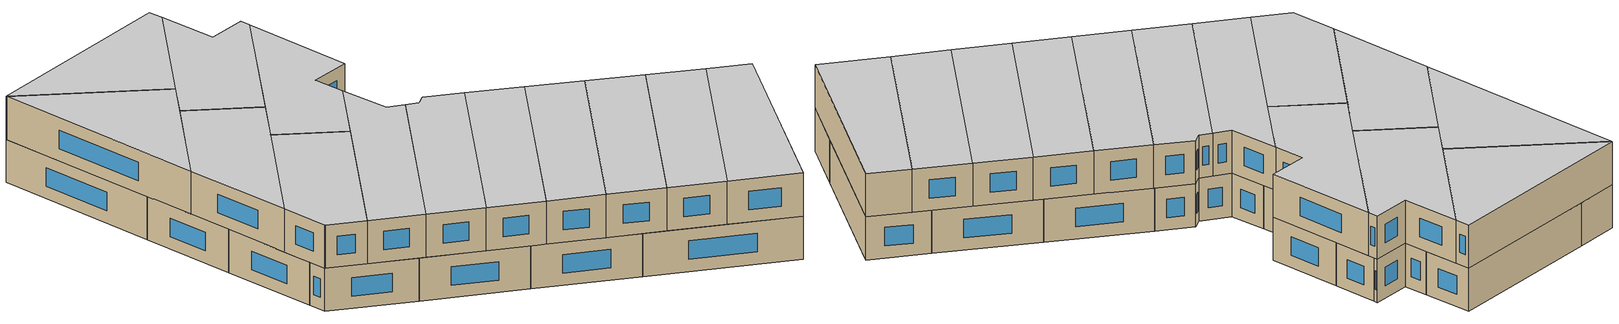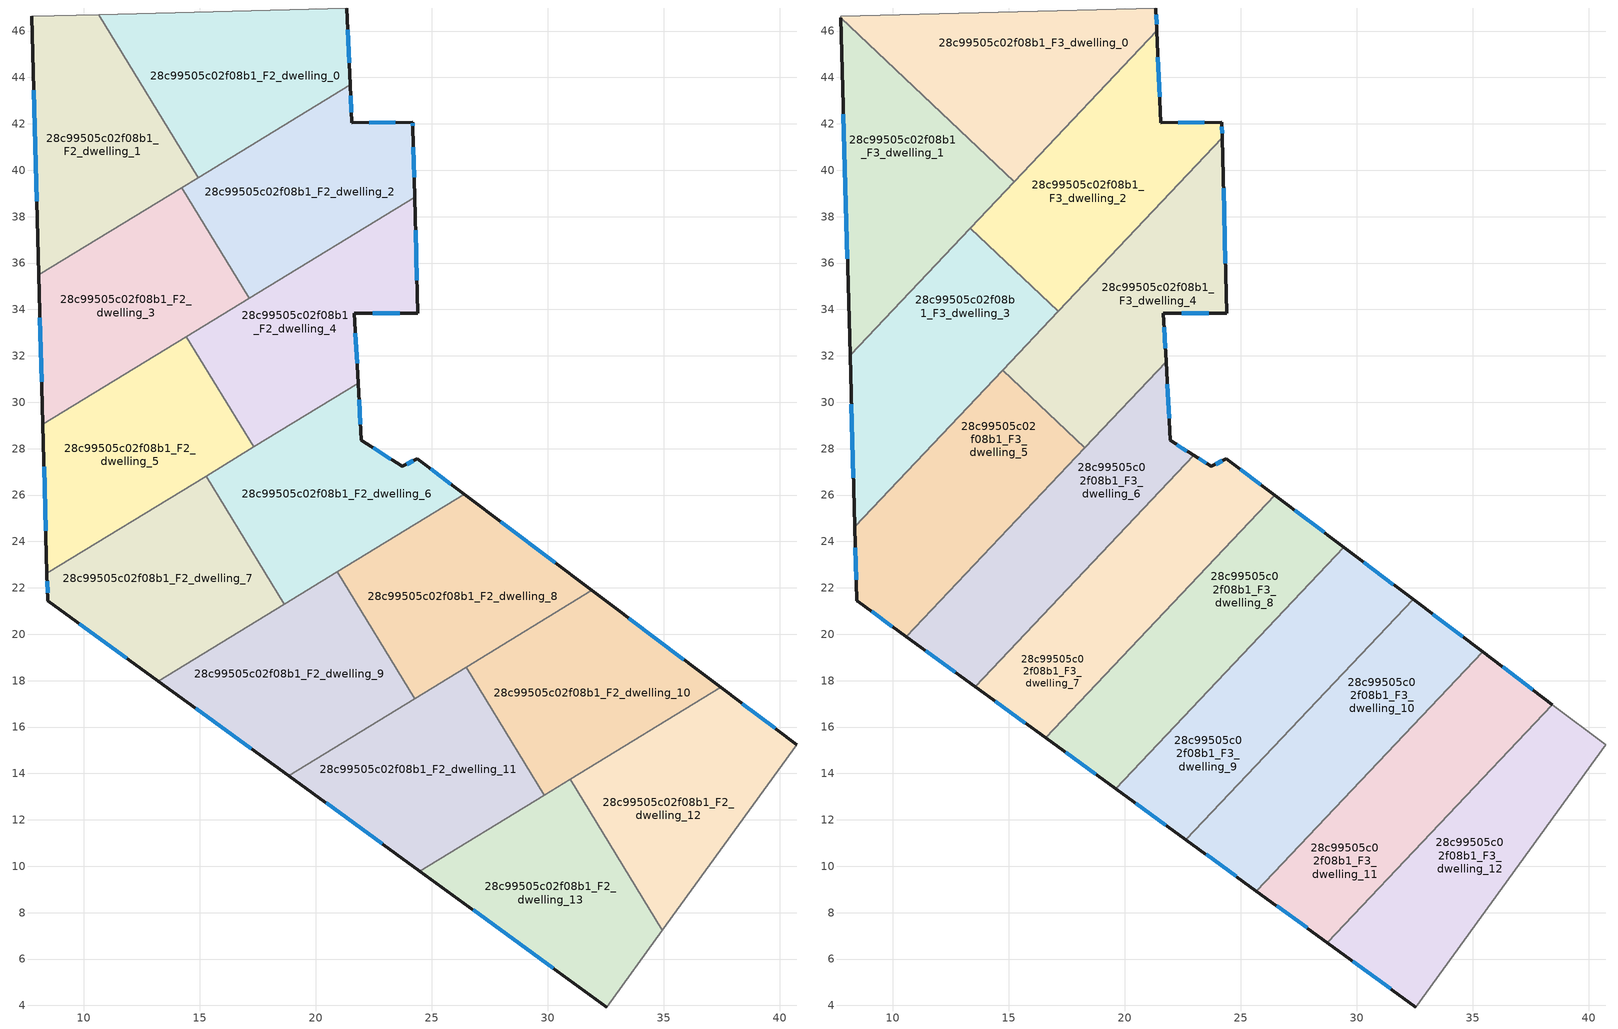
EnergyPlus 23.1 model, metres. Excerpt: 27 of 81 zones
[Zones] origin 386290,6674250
28c99505c02f08b1_F2_dwelling_0
 floor to 28c99505c02f08b1_F1_dwelling_0 (EU_floor_Construction): 21.34,46.99 21.48,43.68 14.94,39.68 10.65,46.71 z6
 wall outside (EU_wall_Construction): 21.48,43.68 21.34,46.99 z6:9
 wall adiabatic (EU_wall_Construction): 21.34,46.99 10.65,46.71 z6:9
 wall to 28c99505c02f08b1_F2_dwelling_1 (EU_wall_Construction): 10.65,46.71 14.94,39.68 z6:9
 wall to 28c99505c02f08b1_F2_dwelling_2 (EU_wall_Construction): 14.94,39.68 21.48,43.68 z6:9
 window (EU_Window_Construction): 21.44,44.63 21.38,46.05 z6.86:8.14
 ceiling adiabatic (EU_roof_Construction): 16.04,40.36 21.38,46 21.34,46.99 10.65,46.71 14.78,39.94 15.01,39.73 z9
28c99505c02f08b1_F2_dwelling_1
 floor to 28c99505c02f08b1_F1_dwelling_1 (EU_floor_Construction): 10.65,46.71 14.94,39.68 8.06,35.48 7.76,46.63 z6
 wall outside (EU_wall_Construction): 7.76,46.63 8.06,35.48 z6:9
 wall adiabatic (EU_wall_Construction): 10.65,46.71 7.76,46.63 z6:9
 wall to 28c99505c02f08b1_F2_dwelling_3 (EU_wall_Construction): 8.06,35.48 14.22,39.24 z6:9
 wall to 28c99505c02f08b1_F2_dwelling_2 (EU_wall_Construction): 14.22,39.25 14.94,39.68 z6:9
 window (EU_Window_Construction): 7.84,43.45 7.97,38.67 z6.86:8.14
28c99505c02f08b1_F2_dwelling_10
 floor to 28c99505c02f08b1_F1_dwelling_10 (EU_floor_Construction): 37.45,17.71 29.85,13.07 26.48,18.58 31.9,21.89 z6
 wall outside (EU_wall_Construction): 37.45,17.71 31.9,21.89 z6:9
 wall to 28c99505c02f08b1_F2_dwelling_11 (EU_wall_Construction): 26.48,18.58 29.85,13.07 z6:9
 wall to 28c99505c02f08b1_F2_dwelling_12 (EU_wall_Construction): 30.96,13.75 37.45,17.71 z6:9
 wall to 28c99505c02f08b1_F2_dwelling_8 (EU_wall_Construction): 31.9,21.89 26.48,18.58 z6:9
 wall to 28c99505c02f08b1_F2_dwelling_13 (EU_wall_Construction): 29.85,13.07 30.96,13.75 z6:9
 window (EU_Window_Construction): 35.86,18.9 33.49,20.7 z6.86:8.14
 ceiling adiabatic (EU_roof_Construction): 29.75,13.23 35.42,19.24 31.9,21.89 26.48,18.58 z9
28c99505c02f08b1_F2_dwelling_11
 floor to 28c99505c02f08b1_F1_dwelling_11 (EU_floor_Construction): 26.48,18.58 29.85,13.07 24.48,9.79 18.82,13.9 z6
 wall outside (EU_wall_Construction): 18.82,13.9 24.48,9.79 z6:9
 wall to 28c99505c02f08b1_F2_dwelling_13 (EU_wall_Construction): 24.48,9.79 29.85,13.07 z6:9
 wall to 28c99505c02f08b1_F2_dwelling_9 (EU_wall_Construction): 24.25,17.22 18.82,13.9 z6:9
 wall to 28c99505c02f08b1_F2_dwelling_8 (EU_wall_Construction): 26.48,18.58 24.25,17.22 z6:9
 window (EU_Window_Construction): 20.44,12.73 22.87,10.97 z6.86:8.14
28c99505c02f08b1_F2_dwelling_12
 floor to 28c99505c02f08b1_F1_dwelling_12 (EU_floor_Construction): 40.73,15.24 34.94,7.24 30.96,13.75 37.45,17.71 z6
 wall outside (EU_wall_Construction): 40.73,15.24 37.45,17.71 z6:9
 wall adiabatic (EU_wall_Construction): 34.94,7.24 40.73,15.24 z6:9
 wall to 28c99505c02f08b1_F2_dwelling_13 (EU_wall_Construction): 30.96,13.75 34.94,7.24 z6:9
 window (EU_Window_Construction): 39.79,15.94 38.39,17 z6.86:8.14
 ceiling adiabatic (EU_roof_Construction): 34.94,7.24 40.73,15.24 38.43,16.97 32.7,10.9 z9
28c99505c02f08b1_F2_dwelling_13
 floor to 28c99505c02f08b1_F1_dwelling_13 (EU_floor_Construction): 30.96,13.75 34.94,7.24 32.54,3.93 24.48,9.79 z6
 wall outside (EU_wall_Construction): 24.48,9.79 32.54,3.93 z6:9
 wall adiabatic (EU_wall_Construction): 32.54,3.93 34.94,7.24 z6:9
 window (EU_Window_Construction): 26.79,8.12 30.24,5.61 z6.86:8.14
 ceiling adiabatic (EU_roof_Construction): 32.54,3.93 34.94,7.24 32.7,10.9 28.73,6.7 z9
28c99505c02f08b1_F2_dwelling_2
 floor to 28c99505c02f08b1_F1_dwelling_2 (EU_floor_Construction): 24.18,42.08 24.19,41.86 24.27,38.83 17.13,34.48 14.22,39.25 21.48,43.68 21.55,42.04 z6
 wall outside (EU_wall_Construction): 24.27,38.83 24.19,41.86 24.18,42.08 21.55,42.04 21.48,43.68 z6:9
 wall to 28c99505c02f08b1_F2_dwelling_3 (EU_wall_Construction): 14.22,39.25 17.13,34.48 z6:9
 wall to 28c99505c02f08b1_F2_dwelling_4 (EU_wall_Construction): 17.13,34.48 24.27,38.83 z6:9
 window (EU_Window_Construction): 23.43,42.07 22.3,42.05 / 24.19,41.92 24.18,42.01 / 24.24,39.7 24.21,41 / 21.53,42.51 21.5,43.21 z6.86:8.14
 ceiling adiabatic (EU_roof_Construction): 14.52,38.75 16.04,40.36 14.22,39.25 z9
28c99505c02f08b1_F2_dwelling_3
 floor to 28c99505c02f08b1_F1_dwelling_3 (EU_floor_Construction): 14.22,39.25 17.13,34.48 8.24,29.04 8.06,35.48 z6
 wall outside (EU_wall_Construction): 8.06,35.48 8.24,29.04 z6:9
 wall to 28c99505c02f08b1_F2_dwelling_5 (EU_wall_Construction): 8.24,29.04 14.43,32.82 z6:9
 wall to 28c99505c02f08b1_F2_dwelling_4 (EU_wall_Construction): 14.43,32.82 17.13,34.48 z6:9
 window (EU_Window_Construction): 8.11,33.64 8.19,30.88 z6.86:8.14
28c99505c02f08b1_F2_dwelling_4
 floor to 28c99505c02f08b1_F1_dwelling_4 (EU_floor_Construction): 24.27,38.83 24.39,33.83 21.66,33.83 21.83,30.82 17.33,28.07 14.42,32.82 z6
 wall outside (EU_wall_Construction): 21.83,30.82 21.66,33.83 24.39,33.83 24.27,38.83 z6:9
 wall to 28c99505c02f08b1_F2_dwelling_5 (EU_wall_Construction): 14.42,32.82 17.33,28.07 z6:9
 wall to 28c99505c02f08b1_F2_dwelling_6 (EU_wall_Construction): 17.33,28.07 21.83,30.82 z6:9
 window (EU_Window_Construction): 24.36,35.26 24.3,37.4 / 22.44,33.83 23.61,33.83 / 21.78,31.68 21.71,32.97 z6.86:8.14
 ceiling adiabatic (EU_roof_Construction): 15.08,31.75 18.39,35.25 14.43,32.82 z9; 17.88,28.41 16.09,30.1 17.33,28.07 z9
28c99505c02f08b1_F2_dwelling_5
 floor to 28c99505c02f08b1_F1_dwelling_5 (EU_floor_Construction): 14.42,32.82 17.33,28.07 8.41,22.63 8.24,29.04 z6
 wall outside (EU_wall_Construction): 8.24,29.04 8.41,22.63 z6:9
 wall to 28c99505c02f08b1_F2_dwelling_7 (EU_wall_Construction): 8.41,22.63 15.27,26.81 z6:9
 wall to 28c99505c02f08b1_F2_dwelling_6 (EU_wall_Construction): 15.27,26.82 17.33,28.07 z6:9
 window (EU_Window_Construction): 8.29,27.21 8.36,24.46 z6.86:8.14
 ceiling adiabatic (EU_roof_Construction): 17.33,28.07 16.09,30.1 14.74,31.38 8.36,24.63 8.41,22.63 z9
28c99505c02f08b1_F2_dwelling_6
 floor to 28c99505c02f08b1_F1_dwelling_6 (EU_floor_Construction): 24.37,27.56 26.4,26.04 18.64,21.3 15.27,26.82 21.83,30.82 21.96,28.35 23.73,27.23 z6
 wall outside (EU_wall_Construction): 26.4,26.04 24.37,27.56 23.73,27.23 21.96,28.35 21.83,30.82 z6:9
 wall to 28c99505c02f08b1_F2_dwelling_7 (EU_wall_Construction): 15.27,26.82 18.64,21.3 z6:9
 wall to 28c99505c02f08b1_F2_dwelling_8 (EU_wall_Construction): 20.91,22.69 26.4,26.04 z6:9
 wall to 28c99505c02f08b1_F2_dwelling_9 (EU_wall_Construction): 18.64,21.3 20.91,22.69 z6:9
 window (EU_Window_Construction): 25.82,26.47 24.95,27.13 / 21.92,29.06 21.86,30.11 / 23.23,27.55 22.47,28.03 / 24.19,27.47 23.92,27.33 z6.86:8.14
28c99505c02f08b1_F2_dwelling_7
 floor to 28c99505c02f08b1_F1_dwelling_7 (EU_floor_Construction): 15.27,26.82 18.64,21.3 13.21,17.98 8.44,21.45 8.41,22.63 z6
 wall outside (EU_wall_Construction): 8.41,22.63 8.44,21.45 13.21,17.98 z6:9
 wall to 28c99505c02f08b1_F2_dwelling_9 (EU_wall_Construction): 13.21,17.98 18.64,21.3 z6:9
 window (EU_Window_Construction): 8.42,22.29 8.43,21.78 / 9.81,20.46 11.85,18.97 z6.86:8.14
28c99505c02f08b1_F2_dwelling_8
 floor to 28c99505c02f08b1_F1_dwelling_8 (EU_floor_Construction): 31.9,21.89 24.25,17.22 20.91,22.69 26.4,26.04 z6
 wall outside (EU_wall_Construction): 31.9,21.89 26.4,26.04 z6:9
 wall to 28c99505c02f08b1_F2_dwelling_9 (EU_wall_Construction): 20.91,22.69 24.25,17.22 z6:9
 window (EU_Window_Construction): 30.33,23.08 27.97,24.85 z6.86:8.14
28c99505c02f08b1_F2_dwelling_9
 floor to 28c99505c02f08b1_F1_dwelling_9 (EU_floor_Construction): 20.91,22.69 24.25,17.22 18.82,13.9 13.21,17.98 z6
 wall outside (EU_wall_Construction): 13.21,17.98 18.82,13.9 z6:9
 window (EU_Window_Construction): 14.82,16.82 17.22,15.07 z6.86:8.14
28c99505c02f08b1_F3_dwelling_0
 floor to 28c99505c02f08b1_F2_dwelling_1 (EU_floor_Construction): 10.65,46.71 14.78,39.94 7.76,46.58 7.76,46.63 z9
 floor adiabatic (EU_floor_Construction): 21.34,46.99 21.38,46 15.24,39.51 14.78,39.94 10.65,46.71 z9
 wall outside (EU_wall_Construction): 21.38,46 21.34,46.99 z9:12
 wall adiabatic (EU_wall_Construction): 21.34,46.99 7.76,46.63 7.76,46.58 z9:12
 wall to 28c99505c02f08b1_F3_dwelling_1 (EU_wall_Construction): 7.76,46.58 15.24,39.51 z9:12
 wall to 28c99505c02f08b1_F3_dwelling_2 (EU_wall_Construction): 15.24,39.51 21.38,46 z9:12
 window (EU_Window_Construction): 21.37,46.29 21.35,46.71 z9.86:11.14
 ceiling to 28c99505c02f08b1_F4_dwelling_0 (EU_floor_Construction): 15.24,39.51 21.38,46 21.34,46.99 7.76,46.63 7.76,46.58 z12
28c99505c02f08b1_F3_dwelling_1
 floor to 28c99505c02f08b1_F2_dwelling_1 (EU_floor_Construction): 14.78,39.94 14.94,39.68 8.06,35.48 7.76,46.58 z9
 floor to 28c99505c02f08b1_F2_dwelling_0 (EU_floor_Construction): 15.01,39.73 14.94,39.68 14.78,39.94 z9
 floor to 28c99505c02f08b1_F2_dwelling_3 (EU_floor_Construction): 14.22,39.24 14.52,38.75 8.16,32.01 8.06,35.48 z9
 floor adiabatic (EU_floor_Construction): 15.24,39.51 14.52,38.75 14.22,39.24 15.01,39.73 z9
 wall outside (EU_wall_Construction): 7.76,46.58 8.16,32.01 z9:12
 wall to 28c99505c02f08b1_F3_dwelling_3 (EU_wall_Construction): 8.16,32.01 13.34,37.5 z9:12
 wall to 28c99505c02f08b1_F3_dwelling_2 (EU_wall_Construction): 13.34,37.5 15.24,39.51 z9:12
 window (EU_Window_Construction): 7.87,42.42 8.04,36.18 z9.86:11.14
 ceiling to 28c99505c02f08b1_F4_dwelling_1 (EU_floor_Construction): 8.16,32.01 15.24,39.51 7.76,46.58 z12
28c99505c02f08b1_F3_dwelling_10
 floor adiabatic (EU_floor_Construction): 35.42,19.24 29.75,13.23 27.73,16.53 32.42,21.5 z9
 floor to 28c99505c02f08b1_F2_dwelling_13 (EU_floor_Construction): 29.23,12.69 25.67,8.93 24.48,9.79 z9
 floor to 28c99505c02f08b1_F2_dwelling_11 (EU_floor_Construction): 27.73,16.53 29.75,13.23 29.23,12.69 24.48,9.79 22.63,11.14 z9
 wall outside (EU_wall_Construction): 35.42,19.24 32.42,21.5 / 22.63,11.14 25.67,8.93 z9:12
 wall to 28c99505c02f08b1_F3_dwelling_9 (EU_wall_Construction): 32.42,21.5 22.63,11.14 z9:12
 wall to 28c99505c02f08b1_F3_dwelling_11 (EU_wall_Construction): 25.67,8.93 35.42,19.24 z9:12
 window (EU_Window_Construction): 34.56,19.88 33.28,20.85 / 23.5,10.51 24.8,9.56 z9.86:11.14
 ceiling to 28c99505c02f08b1_F4_dwelling_10 (EU_floor_Construction): 25.67,8.93 35.42,19.24 32.42,21.5 22.63,11.14 z12
28c99505c02f08b1_F3_dwelling_11
 floor to 28c99505c02f08b1_F2_dwelling_13 (EU_floor_Construction): 30.96,13.75 32.7,10.9 28.73,6.7 25.67,8.93 29.23,12.69 z9
 floor to 28c99505c02f08b1_F2_dwelling_11 (EU_floor_Construction): 29.75,13.23 29.85,13.07 29.23,12.69 z9
 floor to 28c99505c02f08b1_F2_dwelling_12 (EU_floor_Construction): 38.43,16.97 32.7,10.9 30.96,13.75 37.45,17.71 z9
 floor to 28c99505c02f08b1_F2_dwelling_10 (EU_floor_Construction): 37.45,17.71 29.85,13.07 29.75,13.23 35.42,19.24 z9
 wall outside (EU_wall_Construction): 38.43,16.97 35.42,19.24 / 25.67,8.93 28.73,6.7 z9:12
 wall to 28c99505c02f08b1_F3_dwelling_12 (EU_wall_Construction): 28.73,6.7 38.43,16.97 z9:12
 window (EU_Window_Construction): 37.57,17.62 36.28,18.59 / 26.55,8.29 27.86,7.34 z9.86:11.14
 ceiling to 28c99505c02f08b1_F4_dwelling_11 (EU_floor_Construction): 28.73,6.7 38.43,16.97 35.42,19.24 25.67,8.93 z12
28c99505c02f08b1_F3_dwelling_12
 floor adiabatic (EU_floor_Construction): 40.73,15.24 32.54,3.93 28.73,6.7 38.43,16.97 z9
 wall outside (EU_wall_Construction): 28.73,6.7 32.54,3.93 z9:12
 wall adiabatic (EU_wall_Construction): 32.54,3.93 40.73,15.24 38.43,16.97 z9:12
 window (EU_Window_Construction): 29.82,5.91 31.45,4.72 z9.86:11.14
 ceiling to 28c99505c02f08b1_F4_dwelling_12 (EU_floor_Construction): 32.54,3.93 40.73,15.24 38.43,16.97 28.73,6.7 z12
28c99505c02f08b1_F3_dwelling_2
 floor to 28c99505c02f08b1_F2_dwelling_2 (EU_floor_Construction): 24.18,42.08 24.2,41.39 18.39,35.25 17.13,34.48 14.52,38.75 16.04,40.36 21.48,43.68 21.55,42.04 z9
 floor to 28c99505c02f08b1_F2_dwelling_0 (EU_floor_Construction): 21.38,46 21.48,43.68 16.04,40.36 z9
 floor to 28c99505c02f08b1_F2_dwelling_3 (EU_floor_Construction): 14.52,38.75 17.13,34.48 16.78,34.26 13.34,37.5 z9
 floor adiabatic (EU_floor_Construction): 18.39,35.25 17.14,33.92 16.78,34.26 z9
 wall outside (EU_wall_Construction): 24.2,41.39 24.18,42.08 21.55,42.04 21.38,46 z9:12
 wall to 28c99505c02f08b1_F3_dwelling_3 (EU_wall_Construction): 13.34,37.5 17.14,33.92 z9:12
 wall to 28c99505c02f08b1_F3_dwelling_4 (EU_wall_Construction): 17.14,33.92 24.2,41.39 z9:12
 window (EU_Window_Construction): 21.5,43.17 21.43,44.87 / 23.43,42.07 22.3,42.05 / 24.19,41.59 24.19,41.88 z9.86:11.14
 ceiling to 28c99505c02f08b1_F4_dwelling_2 (EU_floor_Construction): 17.14,33.92 24.2,41.39 24.18,42.08 21.55,42.04 21.38,46 13.34,37.5 z12
28c99505c02f08b1_F3_dwelling_3
 floor to 28c99505c02f08b1_F2_dwelling_3 (EU_floor_Construction): 16.78,34.26 8.24,29.04 8.16,32.01 13.34,37.5 z9
 floor to 28c99505c02f08b1_F2_dwelling_5 (EU_floor_Construction): 14.43,32.82 15.08,31.75 8.36,24.63 8.24,29.04 z9
 floor adiabatic (EU_floor_Construction): 17.14,33.92 15.08,31.75 14.43,32.82 16.78,34.26 z9
 wall outside (EU_wall_Construction): 8.16,32.01 8.36,24.63 z9:12
 wall to 28c99505c02f08b1_F3_dwelling_5 (EU_wall_Construction): 8.36,24.63 14.74,31.38 z9:12
 wall to 28c99505c02f08b1_F3_dwelling_4 (EU_wall_Construction): 14.74,31.38 17.14,33.92 z9:12
 window (EU_Window_Construction): 8.21,29.9 8.3,26.74 z9.86:11.14
 ceiling to 28c99505c02f08b1_F4_dwelling_3 (EU_floor_Construction): 8.36,24.63 17.14,33.92 13.34,37.5 8.16,32.01 z12
28c99505c02f08b1_F3_dwelling_4
 floor to 28c99505c02f08b1_F2_dwelling_4 (EU_floor_Construction): 24.26,38.83 24.39,33.83 21.66,33.83 21.78,31.74 19.64,29.49 17.88,28.41 16.09,30.1 15.08,31.75 18.39,35.25 z9
 floor to 28c99505c02f08b1_F2_dwelling_2 (EU_floor_Construction): 24.2,41.39 24.26,38.83 18.39,35.25 z9
 floor to 28c99505c02f08b1_F2_dwelling_6 (EU_floor_Construction): 19.64,29.49 18.27,28.04 17.88,28.41 z9
 floor to 28c99505c02f08b1_F2_dwelling_5 (EU_floor_Construction): 15.08,31.75 16.09,30.1 14.74,31.38 z9
 wall outside (EU_wall_Construction): 21.78,31.74 21.66,33.83 24.39,33.83 24.2,41.39 z9:12
 wall to 28c99505c02f08b1_F3_dwelling_5 (EU_wall_Construction): 14.74,31.38 18.27,28.04 z9:12
 wall to 28c99505c02f08b1_F3_dwelling_6 (EU_wall_Construction): 18.27,28.04 21.78,31.74 z9:12
 window (EU_Window_Construction): 24.34,35.99 24.25,39.23 / 22.44,33.83 23.61,33.83 / 21.74,32.34 21.7,33.23 z9.86:11.14
 ceiling to 28c99505c02f08b1_F4_dwelling_4 (EU_floor_Construction): 21.78,31.74 21.66,33.83 24.39,33.83 24.2,41.39 14.74,31.38 18.27,28.04 z12
28c99505c02f08b1_F3_dwelling_5
 floor to 28c99505c02f08b1_F2_dwelling_6 (EU_floor_Construction): 18.27,28.04 16,25.63 15.27,26.82 17.88,28.41 z9
 floor to 28c99505c02f08b1_F2_dwelling_7 (EU_floor_Construction): 15.27,26.82 16,25.63 10.58,19.9 8.49,21.42 8.44,21.45 8.41,22.63 z9
 floor adiabatic (EU_floor_Construction): 17.88,28.41 8.41,22.63 8.44,21.45 8.36,24.63 14.74,31.38 z9
 wall outside (EU_wall_Construction): 8.36,24.63 8.44,21.45 8.49,21.42 10.58,19.9 z9:12
 wall to 28c99505c02f08b1_F3_dwelling_6 (EU_wall_Construction): 10.58,19.9 18.27,28.03 z9:12
 window (EU_Window_Construction): 8.38,23.72 8.42,22.36 / 9.09,20.98 9.98,20.33 z9.86:11.14
 ceiling to 28c99505c02f08b1_F4_dwelling_5 (EU_floor_Construction): 10.58,19.9 18.27,28.04 14.74,31.38 8.36,24.63 8.44,21.45 8.49,21.42 z12
28c99505c02f08b1_F3_dwelling_6
 floor to 28c99505c02f08b1_F2_dwelling_6 (EU_floor_Construction): 21.82,30.82 21.96,28.35 22.97,27.71 17.96,22.41 16,25.63 19.64,29.49 z9
 floor to 28c99505c02f08b1_F2_dwelling_4 (EU_floor_Construction): 21.78,31.74 21.82,30.82 19.64,29.49 z9
 floor to 28c99505c02f08b1_F2_dwelling_7 (EU_floor_Construction): 16,25.63 17.96,22.41 14.53,18.79 13.21,17.98 10.58,19.9 z9
 floor to 28c99505c02f08b1_F2_dwelling_9 (EU_floor_Construction): 14.53,18.79 13.54,17.74 13.21,17.98 z9
 wall outside (EU_wall_Construction): 10.58,19.9 13.54,17.74 / 22.97,27.71 21.96,28.35 21.78,31.74 z9:12
 wall to 28c99505c02f08b1_F3_dwelling_7 (EU_wall_Construction): 13.54,17.74 22.97,27.71 z9:12
 window (EU_Window_Construction): 11.43,19.28 12.7,18.36 / 21.91,29.32 21.83,30.77 / 22.68,27.9 22.25,28.17 z9.86:11.14
 ceiling to 28c99505c02f08b1_F4_dwelling_6 (EU_floor_Construction): 13.54,17.74 22.97,27.71 21.96,28.35 21.78,31.74 10.58,19.9 z12
28c99505c02f08b1_F3_dwelling_7
 floor to 28c99505c02f08b1_F2_dwelling_7 (EU_floor_Construction): 17.96,22.41 18.64,21.3 14.53,18.79 z9
 floor to 28c99505c02f08b1_F2_dwelling_6 (EU_floor_Construction): 26.4,26.04 18.64,21.3 17.96,22.41 22.97,27.71 23.73,27.23 24.37,27.56 z9
 floor to 28c99505c02f08b1_F2_dwelling_8 (EU_floor_Construction): 26.46,25.99 21.87,21.12 20.91,22.69 26.4,26.04 z9
 floor to 28c99505c02f08b1_F2_dwelling_9 (EU_floor_Construction): 20.91,22.69 21.87,21.12 16.58,15.53 13.54,17.74 14.53,18.79 z9
 wall outside (EU_wall_Construction): 13.54,17.74 16.58,15.53 / 26.46,25.99 24.37,27.56 23.73,27.23 22.97,27.71 z9:12
 wall to 28c99505c02f08b1_F3_dwelling_8 (EU_wall_Construction): 16.58,15.53 26.46,25.99 z9:12
 window (EU_Window_Construction): 14.41,17.11 15.71,16.16 / 23.52,27.37 23.19,27.58 / 24.19,27.47 23.92,27.33 / 25.87,26.44 24.97,27.11 z9.86:11.14
 ceiling to 28c99505c02f08b1_F4_dwelling_7 (EU_floor_Construction): 16.58,15.53 26.46,25.99 24.37,27.56 23.73,27.23 22.97,27.71 13.54,17.74 z12
28c99505c02f08b1_F3_dwelling_8
 floor to 28c99505c02f08b1_F2_dwelling_8 (EU_floor_Construction): 29.44,23.75 23.87,17.85 21.87,21.12 26.46,25.99 z9
 floor to 28c99505c02f08b1_F2_dwelling_9 (EU_floor_Construction): 21.87,21.12 23.87,17.85 21.92,15.8 18.82,13.9 16.58,15.53 z9
 floor to 28c99505c02f08b1_F2_dwelling_11 (EU_floor_Construction): 21.92,15.8 19.6,13.34 18.82,13.9 z9
 wall outside (EU_wall_Construction): 29.44,23.75 26.46,25.99 / 16.58,15.53 19.6,13.34 z9:12
 wall to 28c99505c02f08b1_F3_dwelling_9 (EU_wall_Construction): 19.6,13.34 29.44,23.75 z9:12
 window (EU_Window_Construction): 28.59,24.39 27.31,25.35 / 17.45,14.91 18.74,13.97 z9.86:11.14
 ceiling to 28c99505c02f08b1_F4_dwelling_8 (EU_floor_Construction): 19.6,13.34 29.44,23.75 26.46,25.99 16.58,15.53 z12
28c99505c02f08b1_F3_dwelling_9
 floor to 28c99505c02f08b1_F2_dwelling_11 (EU_floor_Construction): 26.48,18.58 27.73,16.53 22.63,11.14 19.6,13.34 21.92,15.8 z9
 floor to 28c99505c02f08b1_F2_dwelling_8 (EU_floor_Construction): 31.9,21.89 24.25,17.22 23.87,17.85 29.44,23.75 z9
 floor to 28c99505c02f08b1_F2_dwelling_9 (EU_floor_Construction): 23.87,17.85 24.25,17.22 21.92,15.8 z9
 floor adiabatic (EU_floor_Construction): 32.42,21.5 27.73,16.53 26.48,18.58 31.9,21.89 z9
 wall outside (EU_wall_Construction): 32.42,21.5 29.44,23.75 / 19.6,13.34 22.63,11.14 z9:12
 window (EU_Window_Construction): 31.57,22.14 30.29,23.1 / 20.47,12.71 21.76,11.77 z9.86:11.14
 ceiling to 28c99505c02f08b1_F4_dwelling_9 (EU_floor_Construction): 22.63,11.14 32.42,21.5 29.44,23.75 19.6,13.34 z12
[Building]
EU S2 Campaign: North Axis=0; Terrain=City; Solar Distribution=FullExterior
[Site:Location]
Helsinki-Vantaa.AP: Latitude=60.317; Longitude=24.963; Time Zone=2; Elevation=54.6
[SizingPeriod:WeatherFileDays]
AnnualSizingPeriod: Begin Month=1; Begin Day of Month=1; End Month=12; End Day of Month=31; Day of Week for Start Day=Monday; Use Weather File Daylight Saving Period=No; Use Weather File Rain and Snow Indicators=No
[MATERIAL]
EU_InternalMass_Material: Roughness=MediumRough; Thickness=0.1; Conductivity=1; Density=1800; Specific Heat=900; Thermal Absorptance=0.9; Solar Absorptance=0.7; Visible Absorptance=0.7
[MATERIAL:NOMASS] Roughness=MediumRough; Thermal Absorptance=0.9; Solar Absorptance=0.7; Visible Absorptance=0.7
Name | Thermal Resistance
EU_wall_NoMass | 1.10183
EU_roof_NoMass; EU_floor_NoMass | 1.70606
[WINDOWMATERIAL:SIMPLEGLAZINGSYSTEM]
EU_Window_SimpleGlazing: UFactor=3.11035; Solar Heat Gain Coefficient=0.8; Visible Transmittance=0.8
[CONSTRUCTION]
EU_wall_Construction: EU_wall_NoMass
EU_roof_Construction: EU_roof_NoMass
EU_floor_Construction: EU_floor_NoMass
EU_Window_Construction: EU_Window_SimpleGlazing
EU_InternalMass_Construction: EU_InternalMass_Material
[ZONE] Type=1; Multiplier=1; Ceiling Height=autocalculate; Floor Area=autocalculate; Part of Total Floor Area=Yes
Name | Volume
28c99505c02f08b1_F2_dwelling_0 | 147.853
28c99505c02f08b1_F3_dwelling_0 | 159.237
28c99505c02f08b1_F2_dwelling_1 | 147.855
28c99505c02f08b1_F3_dwelling_1; 28c99505c02f08b1_F3_dwelling_11 | 159.231
28c99505c02f08b1_F2_dwelling_10 | 147.836
28c99505c02f08b1_F3_dwelling_10 | 159.224
28c99505c02f08b1_F2_dwelling_11 | 147.826
28c99505c02f08b1_F2_dwelling_12 | 147.847
28c99505c02f08b1_F3_dwelling_12; 28c99505c02f08b1_F3_dwelling_2 | 159.215
28c99505c02f08b1_F2_dwelling_13 | 147.841
28c99505c02f08b1_F2_dwelling_2 | 147.861
28c99505c02f08b1_F2_dwelling_3 | 147.844
28c99505c02f08b1_F3_dwelling_3 | 159.199
28c99505c02f08b1_F2_dwelling_4 | 147.843
28c99505c02f08b1_F3_dwelling_4 | 159.535
28c99505c02f08b1_F2_dwelling_5 | 147.848
28c99505c02f08b1_F3_dwelling_5 | 159.549
28c99505c02f08b1_F2_dwelling_6; 28c99505c02f08b1_F2_dwelling_7 | 147.846
28c99505c02f08b1_F3_dwelling_6 | 158.588
28c99505c02f08b1_F3_dwelling_7 | 159.188
28c99505c02f08b1_F2_dwelling_8 | 147.839
28c99505c02f08b1_F3_dwelling_8 | 159.245
28c99505c02f08b1_F2_dwelling_9 | 147.852
28c99505c02f08b1_F3_dwelling_9 | 159.193
[INTERNALMASS] Construction=EU_InternalMass_Construction
Name | Zone or ZoneList | Surface Area
28c99505c02f08b1_F2_dwelling_0_EU_InternalMass | 28c99505c02f08b1_F2_dwelling_0 | 49.2837
28c99505c02f08b1_F2_dwelling_1_EU_InternalMass | 28c99505c02f08b1_F2_dwelling_1 | 49.284
28c99505c02f08b1_F2_dwelling_2_EU_InternalMass | 28c99505c02f08b1_F2_dwelling_2 | 49.2865
28c99505c02f08b1_F2_dwelling_3_EU_InternalMass | 28c99505c02f08b1_F2_dwelling_3 | 49.2828
28c99505c02f08b1_F2_dwelling_4_EU_InternalMass | 28c99505c02f08b1_F2_dwelling_4 | 49.2809
28c99505c02f08b1_F2_dwelling_5_EU_InternalMass | 28c99505c02f08b1_F2_dwelling_5 | 49.2823
28c99505c02f08b1_F2_dwelling_6_EU_InternalMass | 28c99505c02f08b1_F2_dwelling_6 | 49.2831
28c99505c02f08b1_F2_dwelling_7_EU_InternalMass | 28c99505c02f08b1_F2_dwelling_7 | 49.2825
28c99505c02f08b1_F2_dwelling_8_EU_InternalMass | 28c99505c02f08b1_F2_dwelling_8 | 49.2799
28c99505c02f08b1_F2_dwelling_9_EU_InternalMass | 28c99505c02f08b1_F2_dwelling_9 | 49.2835
28c99505c02f08b1_F2_dwelling_10_EU_InternalMass | 28c99505c02f08b1_F2_dwelling_10 | 49.2783
28c99505c02f08b1_F2_dwelling_11_EU_InternalMass | 28c99505c02f08b1_F2_dwelling_11 | 49.2753
28c99505c02f08b1_F2_dwelling_12_EU_InternalMass | 28c99505c02f08b1_F2_dwelling_12 | 49.282
28c99505c02f08b1_F2_dwelling_13_EU_InternalMass | 28c99505c02f08b1_F2_dwelling_13 | 49.2812
28c99505c02f08b1_F3_dwelling_0_EU_InternalMass | 28c99505c02f08b1_F3_dwelling_0 | 53.0819
28c99505c02f08b1_F3_dwelling_1_EU_InternalMass | 28c99505c02f08b1_F3_dwelling_1 | 53.0773
28c99505c02f08b1_F3_dwelling_2_EU_InternalMass | 28c99505c02f08b1_F3_dwelling_2 | 53.0716
28c99505c02f08b1_F3_dwelling_3_EU_InternalMass | 28c99505c02f08b1_F3_dwelling_3 | 53.0682
28c99505c02f08b1_F3_dwelling_4_EU_InternalMass | 28c99505c02f08b1_F3_dwelling_4 | 53.1781
28c99505c02f08b1_F3_dwelling_5_EU_InternalMass | 28c99505c02f08b1_F3_dwelling_5 | 53.1828
28c99505c02f08b1_F3_dwelling_6_EU_InternalMass | 28c99505c02f08b1_F3_dwelling_6 | 52.8629
28c99505c02f08b1_F3_dwelling_7_EU_InternalMass | 28c99505c02f08b1_F3_dwelling_7 | 53.0626
28c99505c02f08b1_F3_dwelling_8_EU_InternalMass | 28c99505c02f08b1_F3_dwelling_8 | 53.0821
28c99505c02f08b1_F3_dwelling_9_EU_InternalMass | 28c99505c02f08b1_F3_dwelling_9 | 53.0642
28c99505c02f08b1_F3_dwelling_10_EU_InternalMass | 28c99505c02f08b1_F3_dwelling_10 | 53.0748
28c99505c02f08b1_F3_dwelling_11_EU_InternalMass | 28c99505c02f08b1_F3_dwelling_11 | 53.0768
28c99505c02f08b1_F3_dwelling_12_EU_InternalMass | 28c99505c02f08b1_F3_dwelling_12 | 53.0717
[OTHEREQUIPMENT] Fuel Type=Electricity; Design Level Calculation Method=Watts/Area; Power per Zone Floor Area=1; Fraction Latent=0; Fraction Radiant=0; Fraction Lost=0; Carbon Dioxide Generation Rate=0; EndUse Subcategory=EU_Step8_InternalGains
Name | Zone or ZoneList or Space or SpaceList | Schedule
EU_Step8_InternalGain_28c99505c02f08b1_F2_dwelling_0_f000 | 28c99505c02f08b1_F2_dwelling_0 | EU_Step8_GainSchedule_28c99505c02f08b1_F2_dwelling_0_f000
EU_Step8_InternalGain_28c99505c02f08b1_F2_dwelling_1_f000 | 28c99505c02f08b1_F2_dwelling_1 | EU_Step8_GainSchedule_28c99505c02f08b1_F2_dwelling_1_f000
EU_Step8_InternalGain_28c99505c02f08b1_F2_dwelling_2_f000 | 28c99505c02f08b1_F2_dwelling_2 | EU_Step8_GainSchedule_28c99505c02f08b1_F2_dwelling_2_f000
EU_Step8_InternalGain_28c99505c02f08b1_F2_dwelling_3_f000 | 28c99505c02f08b1_F2_dwelling_3 | EU_Step8_GainSchedule_28c99505c02f08b1_F2_dwelling_3_f000
EU_Step8_InternalGain_28c99505c02f08b1_F2_dwelling_4_f000 | 28c99505c02f08b1_F2_dwelling_4 | EU_Step8_GainSchedule_28c99505c02f08b1_F2_dwelling_4_f000
EU_Step8_InternalGain_28c99505c02f08b1_F2_dwelling_5_f000 | 28c99505c02f08b1_F2_dwelling_5 | EU_Step8_GainSchedule_28c99505c02f08b1_F2_dwelling_5_f000
EU_Step8_InternalGain_28c99505c02f08b1_F2_dwelling_6_f000 | 28c99505c02f08b1_F2_dwelling_6 | EU_Step8_GainSchedule_28c99505c02f08b1_F2_dwelling_6_f000
EU_Step8_InternalGain_28c99505c02f08b1_F2_dwelling_7_f000 | 28c99505c02f08b1_F2_dwelling_7 | EU_Step8_GainSchedule_28c99505c02f08b1_F2_dwelling_7_f000
EU_Step8_InternalGain_28c99505c02f08b1_F2_dwelling_8_f000 | 28c99505c02f08b1_F2_dwelling_8 | EU_Step8_GainSchedule_28c99505c02f08b1_F2_dwelling_8_f000
EU_Step8_InternalGain_28c99505c02f08b1_F2_dwelling_9_f000 | 28c99505c02f08b1_F2_dwelling_9 | EU_Step8_GainSchedule_28c99505c02f08b1_F2_dwelling_9_f000
EU_Step8_InternalGain_28c99505c02f08b1_F2_dwelling_10_f000 | 28c99505c02f08b1_F2_dwelling_10 | EU_Step8_GainSchedule_28c99505c02f08b1_F2_dwelling_10_f000
EU_Step8_InternalGain_28c99505c02f08b1_F2_dwelling_11_f000 | 28c99505c02f08b1_F2_dwelling_11 | EU_Step8_GainSchedule_28c99505c02f08b1_F2_dwelling_11_f000
EU_Step8_InternalGain_28c99505c02f08b1_F2_dwelling_12_f000 | 28c99505c02f08b1_F2_dwelling_12 | EU_Step8_GainSchedule_28c99505c02f08b1_F2_dwelling_12_f000
EU_Step8_InternalGain_28c99505c02f08b1_F2_dwelling_13_f000 | 28c99505c02f08b1_F2_dwelling_13 | EU_Step8_GainSchedule_28c99505c02f08b1_F2_dwelling_13_f000
EU_Step8_InternalGain_28c99505c02f08b1_F3_dwelling_0_f000 | 28c99505c02f08b1_F3_dwelling_0 | EU_Step8_GainSchedule_28c99505c02f08b1_F3_dwelling_0_f000
EU_Step8_InternalGain_28c99505c02f08b1_F3_dwelling_1_f000 | 28c99505c02f08b1_F3_dwelling_1 | EU_Step8_GainSchedule_28c99505c02f08b1_F3_dwelling_1_f000
EU_Step8_InternalGain_28c99505c02f08b1_F3_dwelling_2_f000 | 28c99505c02f08b1_F3_dwelling_2 | EU_Step8_GainSchedule_28c99505c02f08b1_F3_dwelling_2_f000
EU_Step8_InternalGain_28c99505c02f08b1_F3_dwelling_3_f000 | 28c99505c02f08b1_F3_dwelling_3 | EU_Step8_GainSchedule_28c99505c02f08b1_F3_dwelling_3_f000
EU_Step8_InternalGain_28c99505c02f08b1_F3_dwelling_4_f000 | 28c99505c02f08b1_F3_dwelling_4 | EU_Step8_GainSchedule_28c99505c02f08b1_F3_dwelling_4_f000
EU_Step8_InternalGain_28c99505c02f08b1_F3_dwelling_5_f000 | 28c99505c02f08b1_F3_dwelling_5 | EU_Step8_GainSchedule_28c99505c02f08b1_F3_dwelling_5_f000
EU_Step8_InternalGain_28c99505c02f08b1_F3_dwelling_6_f000 | 28c99505c02f08b1_F3_dwelling_6 | EU_Step8_GainSchedule_28c99505c02f08b1_F3_dwelling_6_f000
EU_Step8_InternalGain_28c99505c02f08b1_F3_dwelling_7_f000 | 28c99505c02f08b1_F3_dwelling_7 | EU_Step8_GainSchedule_28c99505c02f08b1_F3_dwelling_7_f000
EU_Step8_InternalGain_28c99505c02f08b1_F3_dwelling_8_f000 | 28c99505c02f08b1_F3_dwelling_8 | EU_Step8_GainSchedule_28c99505c02f08b1_F3_dwelling_8_f000
EU_Step8_InternalGain_28c99505c02f08b1_F3_dwelling_9_f000 | 28c99505c02f08b1_F3_dwelling_9 | EU_Step8_GainSchedule_28c99505c02f08b1_F3_dwelling_9_f000
EU_Step8_InternalGain_28c99505c02f08b1_F3_dwelling_10_f000 | 28c99505c02f08b1_F3_dwelling_10 | EU_Step8_GainSchedule_28c99505c02f08b1_F3_dwelling_10_f000
EU_Step8_InternalGain_28c99505c02f08b1_F3_dwelling_11_f000 | 28c99505c02f08b1_F3_dwelling_11 | EU_Step8_GainSchedule_28c99505c02f08b1_F3_dwelling_11_f000
EU_Step8_InternalGain_28c99505c02f08b1_F3_dwelling_12_f000 | 28c99505c02f08b1_F3_dwelling_12 | EU_Step8_GainSchedule_28c99505c02f08b1_F3_dwelling_12_f000
[ZONEVENTILATION:DESIGNFLOWRATE] Schedule=EU_AlwaysOn; Design Flow Rate Calculation Method=AirChanges/Hour; Air Changes per Hour=0.756316; Ventilation Type=Natural; Fan Pressure Rise=0; Fan Total Efficiency=1; Constant Term Coefficient=1; Temperature Term Coefficient=0; Velocity Term Coefficient=0; Velocity Squared Term Coefficient=0; Minimum Indoor Temperature=-100; Maximum Indoor Temperature=100; Delta Temperature=-100; Minimum Outdoor Temperature=-100; Maximum Outdoor Temperature=100; Maximum Wind Speed=40
Name | Zone or ZoneList or Space or SpaceList
EU_ConstantAir_28c99505c02f08b1_F2_dwelling_0 | 28c99505c02f08b1_F2_dwelling_0
EU_ConstantAir_28c99505c02f08b1_F2_dwelling_1 | 28c99505c02f08b1_F2_dwelling_1
EU_ConstantAir_28c99505c02f08b1_F2_dwelling_2 | 28c99505c02f08b1_F2_dwelling_2
EU_ConstantAir_28c99505c02f08b1_F2_dwelling_3 | 28c99505c02f08b1_F2_dwelling_3
EU_ConstantAir_28c99505c02f08b1_F2_dwelling_4 | 28c99505c02f08b1_F2_dwelling_4
EU_ConstantAir_28c99505c02f08b1_F2_dwelling_5 | 28c99505c02f08b1_F2_dwelling_5
EU_ConstantAir_28c99505c02f08b1_F2_dwelling_6 | 28c99505c02f08b1_F2_dwelling_6
EU_ConstantAir_28c99505c02f08b1_F2_dwelling_7 | 28c99505c02f08b1_F2_dwelling_7
EU_ConstantAir_28c99505c02f08b1_F2_dwelling_8 | 28c99505c02f08b1_F2_dwelling_8
EU_ConstantAir_28c99505c02f08b1_F2_dwelling_9 | 28c99505c02f08b1_F2_dwelling_9
EU_ConstantAir_28c99505c02f08b1_F2_dwelling_10 | 28c99505c02f08b1_F2_dwelling_10
EU_ConstantAir_28c99505c02f08b1_F2_dwelling_11 | 28c99505c02f08b1_F2_dwelling_11
EU_ConstantAir_28c99505c02f08b1_F2_dwelling_12 | 28c99505c02f08b1_F2_dwelling_12
EU_ConstantAir_28c99505c02f08b1_F2_dwelling_13 | 28c99505c02f08b1_F2_dwelling_13
EU_ConstantAir_28c99505c02f08b1_F3_dwelling_0 | 28c99505c02f08b1_F3_dwelling_0
EU_ConstantAir_28c99505c02f08b1_F3_dwelling_1 | 28c99505c02f08b1_F3_dwelling_1
EU_ConstantAir_28c99505c02f08b1_F3_dwelling_2 | 28c99505c02f08b1_F3_dwelling_2
EU_ConstantAir_28c99505c02f08b1_F3_dwelling_3 | 28c99505c02f08b1_F3_dwelling_3
EU_ConstantAir_28c99505c02f08b1_F3_dwelling_4 | 28c99505c02f08b1_F3_dwelling_4
EU_ConstantAir_28c99505c02f08b1_F3_dwelling_5 | 28c99505c02f08b1_F3_dwelling_5
EU_ConstantAir_28c99505c02f08b1_F3_dwelling_6 | 28c99505c02f08b1_F3_dwelling_6
EU_ConstantAir_28c99505c02f08b1_F3_dwelling_7 | 28c99505c02f08b1_F3_dwelling_7
EU_ConstantAir_28c99505c02f08b1_F3_dwelling_8 | 28c99505c02f08b1_F3_dwelling_8
EU_ConstantAir_28c99505c02f08b1_F3_dwelling_9 | 28c99505c02f08b1_F3_dwelling_9
EU_ConstantAir_28c99505c02f08b1_F3_dwelling_10 | 28c99505c02f08b1_F3_dwelling_10
EU_ConstantAir_28c99505c02f08b1_F3_dwelling_11 | 28c99505c02f08b1_F3_dwelling_11
EU_ConstantAir_28c99505c02f08b1_F3_dwelling_12 | 28c99505c02f08b1_F3_dwelling_12
[HVACTEMPLATE:ZONE:IDEALLOADSAIRSYSTEM] System Availability Schedule=EU_AlwaysOn; Maximum Heating Supply Air Temperature=50; Minimum Cooling Supply Air Temperature=13; Maximum Heating Supply Air Humidity Ratio=0.0156; Minimum Cooling Supply Air Humidity Ratio=0.0077; Heating Limit=NoLimit; Cooling Limit=NoLimit; Heating Availability Schedule=EU_AlwaysOn; Cooling Availability Schedule=EU_CoolingOff; Dehumidification Control Type=ConstantSensibleHeatRatio; Cooling Sensible Heat Ratio=0.7; Dehumidification Setpoint=60; Humidification Control Type=None; Humidification Setpoint=30; Outdoor Air Method=None; Outdoor Air Flow Rate per Person=0.00944; Outdoor Air Flow Rate per Zone Floor Area=0; Outdoor Air Flow Rate per Zone=0; Demand Controlled Ventilation Type=None; Outdoor Air Economizer Type=NoEconomizer; Heat Recovery Type=None; Sensible Heat Recovery Effectiveness=0.7; Latent Heat Recovery Effectiveness=0.65
Name | Template Thermostat
28c99505c02f08b1_F2_dwelling_0 | EU_HeatOnly_28c99505c02f08b1_F2_dwelling_0
28c99505c02f08b1_F2_dwelling_1 | EU_HeatOnly_28c99505c02f08b1_F2_dwelling_1
28c99505c02f08b1_F2_dwelling_2 | EU_HeatOnly_28c99505c02f08b1_F2_dwelling_2
28c99505c02f08b1_F2_dwelling_3 | EU_HeatOnly_28c99505c02f08b1_F2_dwelling_3
28c99505c02f08b1_F2_dwelling_4 | EU_HeatOnly_28c99505c02f08b1_F2_dwelling_4
28c99505c02f08b1_F2_dwelling_5 | EU_HeatOnly_28c99505c02f08b1_F2_dwelling_5
28c99505c02f08b1_F2_dwelling_6 | EU_HeatOnly_28c99505c02f08b1_F2_dwelling_6
28c99505c02f08b1_F2_dwelling_7 | EU_HeatOnly_28c99505c02f08b1_F2_dwelling_7
28c99505c02f08b1_F2_dwelling_8 | EU_HeatOnly_28c99505c02f08b1_F2_dwelling_8
28c99505c02f08b1_F2_dwelling_9 | EU_HeatOnly_28c99505c02f08b1_F2_dwelling_9
28c99505c02f08b1_F2_dwelling_10 | EU_HeatOnly_28c99505c02f08b1_F2_dwelling_10
28c99505c02f08b1_F2_dwelling_11 | EU_HeatOnly_28c99505c02f08b1_F2_dwelling_11
28c99505c02f08b1_F2_dwelling_12 | EU_HeatOnly_28c99505c02f08b1_F2_dwelling_12
28c99505c02f08b1_F2_dwelling_13 | EU_HeatOnly_28c99505c02f08b1_F2_dwelling_13
28c99505c02f08b1_F3_dwelling_0 | EU_HeatOnly_28c99505c02f08b1_F3_dwelling_0
28c99505c02f08b1_F3_dwelling_1 | EU_HeatOnly_28c99505c02f08b1_F3_dwelling_1
28c99505c02f08b1_F3_dwelling_2 | EU_HeatOnly_28c99505c02f08b1_F3_dwelling_2
28c99505c02f08b1_F3_dwelling_3 | EU_HeatOnly_28c99505c02f08b1_F3_dwelling_3
28c99505c02f08b1_F3_dwelling_4 | EU_HeatOnly_28c99505c02f08b1_F3_dwelling_4
28c99505c02f08b1_F3_dwelling_5 | EU_HeatOnly_28c99505c02f08b1_F3_dwelling_5
28c99505c02f08b1_F3_dwelling_6 | EU_HeatOnly_28c99505c02f08b1_F3_dwelling_6
28c99505c02f08b1_F3_dwelling_7 | EU_HeatOnly_28c99505c02f08b1_F3_dwelling_7
28c99505c02f08b1_F3_dwelling_8 | EU_HeatOnly_28c99505c02f08b1_F3_dwelling_8
28c99505c02f08b1_F3_dwelling_9 | EU_HeatOnly_28c99505c02f08b1_F3_dwelling_9
28c99505c02f08b1_F3_dwelling_10 | EU_HeatOnly_28c99505c02f08b1_F3_dwelling_10
28c99505c02f08b1_F3_dwelling_11 | EU_HeatOnly_28c99505c02f08b1_F3_dwelling_11
28c99505c02f08b1_F3_dwelling_12 | EU_HeatOnly_28c99505c02f08b1_F3_dwelling_12
[SIZING:ZONE] Zone Cooling Design Supply Air Temperature Input Method=SupplyAirTemperature; Zone Cooling Design Supply Air Temperature=13; Zone Heating Design Supply Air Temperature Input Method=SupplyAirTemperature; Zone Heating Design Supply Air Temperature=50; Zone Cooling Design Supply Air Humidity Ratio=0.008; Zone Heating Design Supply Air Humidity Ratio=0.008; Cooling Design Air Flow Method=DesignDay; Cooling Design Air Flow Rate=0; Cooling Minimum Air Flow per Zone Floor Area=0.000762; Cooling Minimum Air Flow=0; Cooling Minimum Air Flow Fraction=0.2; Heating Design Air Flow Method=DesignDay; Heating Design Air Flow Rate=0; Heating Maximum Air Flow per Zone Floor Area=0.002032; Heating Maximum Air Flow=0.141576; Heating Maximum Air Flow Fraction=0.3; Account for Dedicated Outdoor Air System=No; Dedicated Outdoor Air System Control Strategy=NeutralSupplyAir; Dedicated Outdoor Air Low Setpoint Temperature for Design=autosize; Dedicated Outdoor Air High Setpoint Temperature for Design=autosize; Zone Load Sizing Method=Sensible Load Only No Latent Load; Zone Latent Cooling Design Supply Air Humidity Ratio Input Method=HumidityRatioDifference; Zone Cooling Design Supply Air Humidity Ratio Difference=0.005; Zone Latent Heating Design Supply Air Humidity Ratio Input Method=HumidityRatioDifference; Zone Humidification Design Supply Air Humidity Ratio Difference=0.005
28c99505c02f08b1_F2_dwelling_0; 28c99505c02f08b1_F2_dwelling_1; 28c99505c02f08b1_F2_dwelling_2; 28c99505c02f08b1_F2_dwelling_3; 28c99505c02f08b1_F2_dwelling_4; 28c99505c02f08b1_F2_dwelling_5; 28c99505c02f08b1_F2_dwelling_6; 28c99505c02f08b1_F2_dwelling_7; 28c99505c02f08b1_F2_dwelling_8; 28c99505c02f08b1_F2_dwelling_9; 28c99505c02f08b1_F2_dwelling_10; 28c99505c02f08b1_F2_dwelling_11; 28c99505c02f08b1_F2_dwelling_12; 28c99505c02f08b1_F2_dwelling_13; 28c99505c02f08b1_F3_dwelling_0; 28c99505c02f08b1_F3_dwelling_1; 28c99505c02f08b1_F3_dwelling_2; 28c99505c02f08b1_F3_dwelling_3; 28c99505c02f08b1_F3_dwelling_4; 28c99505c02f08b1_F3_dwelling_5; 28c99505c02f08b1_F3_dwelling_6; 28c99505c02f08b1_F3_dwelling_7; 28c99505c02f08b1_F3_dwelling_8; 28c99505c02f08b1_F3_dwelling_9; 28c99505c02f08b1_F3_dwelling_10; 28c99505c02f08b1_F3_dwelling_11; 28c99505c02f08b1_F3_dwelling_12
[SCHEDULE:CONSTANT]
Name | Hourly Value
EU_AlwaysOn | 1
EU_CoolingOff | 0
[SCHEDULE:FILE] Column Number=1; Rows to Skip at Top=0; Number of Hours of Data=8760; Column Separator=Comma; Interpolate to Timestep=No; Minutes per Item=60; Adjust Schedule for Daylight Savings=Yes
Name | File
EU_Step8_GainSchedule_28c99505c02f08b1_F2_dwelling_0_f000 | ../../schedules/28c99505c02f08b1/28c99505c02f08b1_F2_dwelling_0_f000_gain.csv
EU_Step8_GainSchedule_28c99505c02f08b1_F2_dwelling_1_f000 | ../../schedules/28c99505c02f08b1/28c99505c02f08b1_F2_dwelling_1_f000_gain.csv
EU_Step8_GainSchedule_28c99505c02f08b1_F2_dwelling_2_f000 | ../../schedules/28c99505c02f08b1/28c99505c02f08b1_F2_dwelling_2_f000_gain.csv
EU_Step8_GainSchedule_28c99505c02f08b1_F2_dwelling_3_f000 | ../../schedules/28c99505c02f08b1/28c99505c02f08b1_F2_dwelling_3_f000_gain.csv
EU_Step8_GainSchedule_28c99505c02f08b1_F2_dwelling_4_f000 | ../../schedules/28c99505c02f08b1/28c99505c02f08b1_F2_dwelling_4_f000_gain.csv
EU_Step8_GainSchedule_28c99505c02f08b1_F2_dwelling_5_f000 | ../../schedules/28c99505c02f08b1/28c99505c02f08b1_F2_dwelling_5_f000_gain.csv
EU_Step8_GainSchedule_28c99505c02f08b1_F2_dwelling_6_f000 | ../../schedules/28c99505c02f08b1/28c99505c02f08b1_F2_dwelling_6_f000_gain.csv
EU_Step8_GainSchedule_28c99505c02f08b1_F2_dwelling_7_f000 | ../../schedules/28c99505c02f08b1/28c99505c02f08b1_F2_dwelling_7_f000_gain.csv
EU_Step8_GainSchedule_28c99505c02f08b1_F2_dwelling_8_f000 | ../../schedules/28c99505c02f08b1/28c99505c02f08b1_F2_dwelling_8_f000_gain.csv
EU_Step8_GainSchedule_28c99505c02f08b1_F2_dwelling_9_f000 | ../../schedules/28c99505c02f08b1/28c99505c02f08b1_F2_dwelling_9_f000_gain.csv
EU_Step8_GainSchedule_28c99505c02f08b1_F2_dwelling_10_f000 | ../../schedules/28c99505c02f08b1/28c99505c02f08b1_F2_dwelling_10_f000_gain.csv
EU_Step8_GainSchedule_28c99505c02f08b1_F2_dwelling_11_f000 | ../../schedules/28c99505c02f08b1/28c99505c02f08b1_F2_dwelling_11_f000_gain.csv
EU_Step8_GainSchedule_28c99505c02f08b1_F2_dwelling_12_f000 | ../../schedules/28c99505c02f08b1/28c99505c02f08b1_F2_dwelling_12_f000_gain.csv
EU_Step8_GainSchedule_28c99505c02f08b1_F2_dwelling_13_f000 | ../../schedules/28c99505c02f08b1/28c99505c02f08b1_F2_dwelling_13_f000_gain.csv
EU_Step8_GainSchedule_28c99505c02f08b1_F3_dwelling_0_f000 | ../../schedules/28c99505c02f08b1/28c99505c02f08b1_F3_dwelling_0_f000_gain.csv
EU_Step8_GainSchedule_28c99505c02f08b1_F3_dwelling_1_f000 | ../../schedules/28c99505c02f08b1/28c99505c02f08b1_F3_dwelling_1_f000_gain.csv
EU_Step8_GainSchedule_28c99505c02f08b1_F3_dwelling_2_f000 | ../../schedules/28c99505c02f08b1/28c99505c02f08b1_F3_dwelling_2_f000_gain.csv
EU_Step8_GainSchedule_28c99505c02f08b1_F3_dwelling_3_f000 | ../../schedules/28c99505c02f08b1/28c99505c02f08b1_F3_dwelling_3_f000_gain.csv
EU_Step8_GainSchedule_28c99505c02f08b1_F3_dwelling_4_f000 | ../../schedules/28c99505c02f08b1/28c99505c02f08b1_F3_dwelling_4_f000_gain.csv
EU_Step8_GainSchedule_28c99505c02f08b1_F3_dwelling_5_f000 | ../../schedules/28c99505c02f08b1/28c99505c02f08b1_F3_dwelling_5_f000_gain.csv
EU_Step8_GainSchedule_28c99505c02f08b1_F3_dwelling_6_f000 | ../../schedules/28c99505c02f08b1/28c99505c02f08b1_F3_dwelling_6_f000_gain.csv
EU_Step8_GainSchedule_28c99505c02f08b1_F3_dwelling_7_f000 | ../../schedules/28c99505c02f08b1/28c99505c02f08b1_F3_dwelling_7_f000_gain.csv
EU_Step8_GainSchedule_28c99505c02f08b1_F3_dwelling_8_f000 | ../../schedules/28c99505c02f08b1/28c99505c02f08b1_F3_dwelling_8_f000_gain.csv
EU_Step8_GainSchedule_28c99505c02f08b1_F3_dwelling_9_f000 | ../../schedules/28c99505c02f08b1/28c99505c02f08b1_F3_dwelling_9_f000_gain.csv
EU_Step8_GainSchedule_28c99505c02f08b1_F3_dwelling_10_f000 | ../../schedules/28c99505c02f08b1/28c99505c02f08b1_F3_dwelling_10_f000_gain.csv
EU_Step8_GainSchedule_28c99505c02f08b1_F3_dwelling_11_f000 | ../../schedules/28c99505c02f08b1/28c99505c02f08b1_F3_dwelling_11_f000_gain.csv
EU_Step8_GainSchedule_28c99505c02f08b1_F3_dwelling_12_f000 | ../../schedules/28c99505c02f08b1/28c99505c02f08b1_F3_dwelling_12_f000_gain.csv
